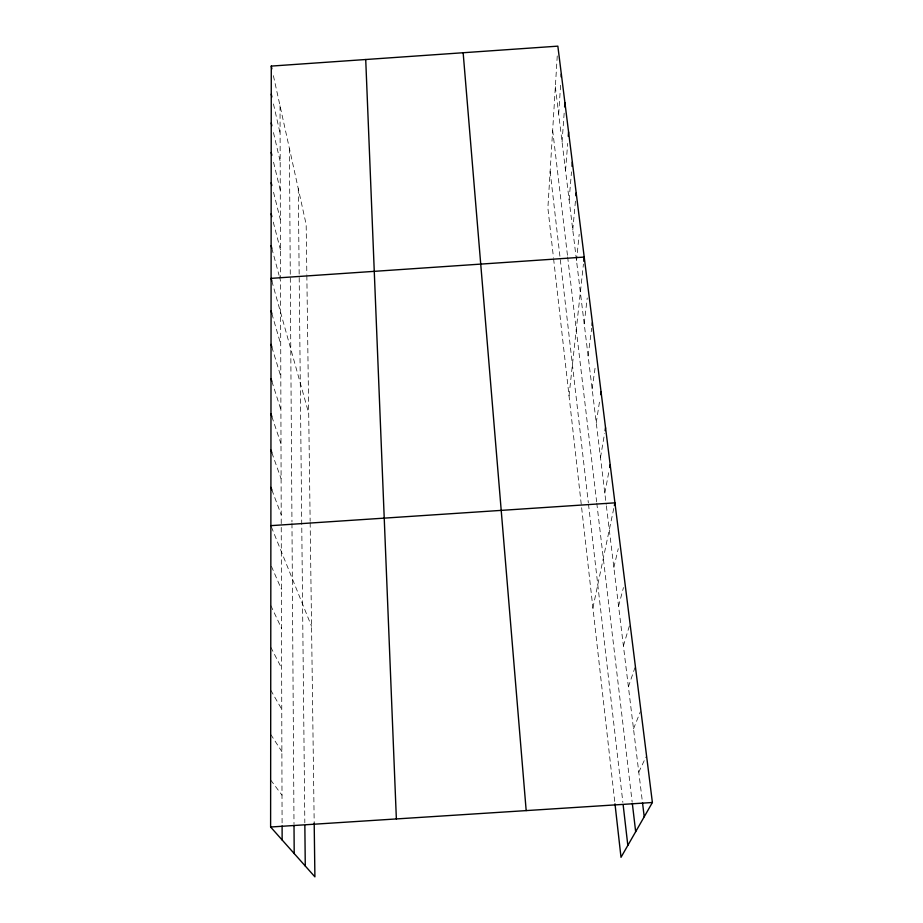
<?xml version="1.0" encoding="UTF-8"?>
<svg xmlns="http://www.w3.org/2000/svg" width="923" height="923" viewBox="0 0 923 923"><rect width="100%" height="100%" fill="white"/><g stroke="black" fill="none" stroke-linecap="round" stroke-linejoin="round"><path stroke-width="0.69" stroke-dasharray="4.62 3.46" d="M557.25 55.945L547.881 207.987L553.454 257.413M558.669 114.014L560.769 82.62M562.072 141.946L564.207 112.491M565.557 170.547L567.68 143.423M569.122 199.853L571.499 171.863M572.779 229.885L575.537 200.026M576.517 260.655L579.171 234.28M569.029 395.759L583.44 264.093M584.19 323.627L587.236 297.979M588.101 355.816L591.689 328.184M592.128 388.837L595.485 365.127M596.246 422.711L599.962 398.828M600.481 457.473L604.588 433.452M604.819 493.147L609.157 470.199M592.912 607.888L613.807 508.227M613.864 567.437L618.26 548.666M618.572 606.123L623.463 587.547M623.417 645.892L629.648 624.998M628.39 686.793L634.909 667.756M633.513 728.87L640.354 711.702M638.785 772.182L645.95 756.998M270.647 779.993L282.011 795.165M270.693 734.385L281.884 751.622M270.727 690.15L281.769 709.326M270.774 647.208L281.642 668.206M270.808 605.523L281.527 628.228M271.397 566.295L281.423 589.336M271.397 526.941L311.559 626.348M271.893 489.975L281.203 514.642M271.87 452.766L281.1 478.749M271.881 416.665L280.996 443.79M271.87 381.395L280.904 409.731M271.847 347.06L280.811 376.515M271.87 313.716L280.707 344.129M271.858 281.1L308.697 413.227M271.847 248.379L279.081 275.389M279.45 276.738L280.534 280.8L281.238 525.972M273.289 222.131L280.442 249.833M273.554 192.319L280.35 219.628M273.554 162.252L280.269 190.138M273.473 132.577L280.188 161.363M273.462 103.953L280.107 133.258M273.393 75.674L306.171 224.52L306.84 274.2M555.346 86.727L606.192 504.431M606.365 505.839L642.35 801.452M552.669 130.316L567.483 255.509M567.645 256.894L596.627 501.754M596.789 503.185L632.163 802.099M550.131 171.39L588.332 502.781M588.493 504.177L622.875 802.445M553.604 258.844L614.822 802.433M306.851 275.631L310.151 521.264M310.163 522.649L314.189 823.131M298.279 188.684L304.832 822.866M289.418 148.465L291.956 521.957M291.968 523.399L293.999 823.812M280.027 105.799L280.523 277.985M281.238 527.391L282.092 824.574"/><path stroke-width="1.38" d="M314.189 823.131L314.905 876.85L270.612 827.008L271.281 66.087L557.85 46.15L652.388 802.502L621.006 857.317L614.983 803.818M561.149 76.921L561.334 74.059M564.611 106.883L564.911 102.672M568.245 136.281L568.58 132.001M571.983 166.267L572.341 162.067M575.929 195.757L576.194 192.919M583.751 261.278L584.213 257.067L271.097 278.365L271.858 281.1M592.047 325.415L592.404 322.658M600.619 394.606L601.058 391.802M605.073 430.626L605.557 427.799M609.665 467.5L610.172 464.788M614.372 505.527L614.937 502.839L270.877 525.649M270.612 827.008L652.388 802.502M270.912 487.379L271.893 489.975M270.947 450.159L271.87 452.766M270.97 413.942L271.881 416.665M271.004 378.695L271.87 381.395M271.039 344.371L271.847 347.06M271.062 310.947L271.87 313.716M271.12 245.668L271.847 248.379M271.154 213.813L271.87 216.582M271.177 182.766L271.858 185.5M271.2 152.503L271.87 155.283M271.224 122.978L271.87 125.724M271.258 94.181L271.881 96.973M271.281 66.087L271.881 68.821M642.523 802.837L644.219 816.774M632.336 803.506L635.67 831.704M623.198 805.237L627.825 845.399M463.15 52.738L526.179 810.602M365.716 59.51L396.371 818.943M304.855 825.67L305.271 866.016M294.01 825.22L294.206 853.556M282.103 825.981L282.138 839.988"/></g></svg>
